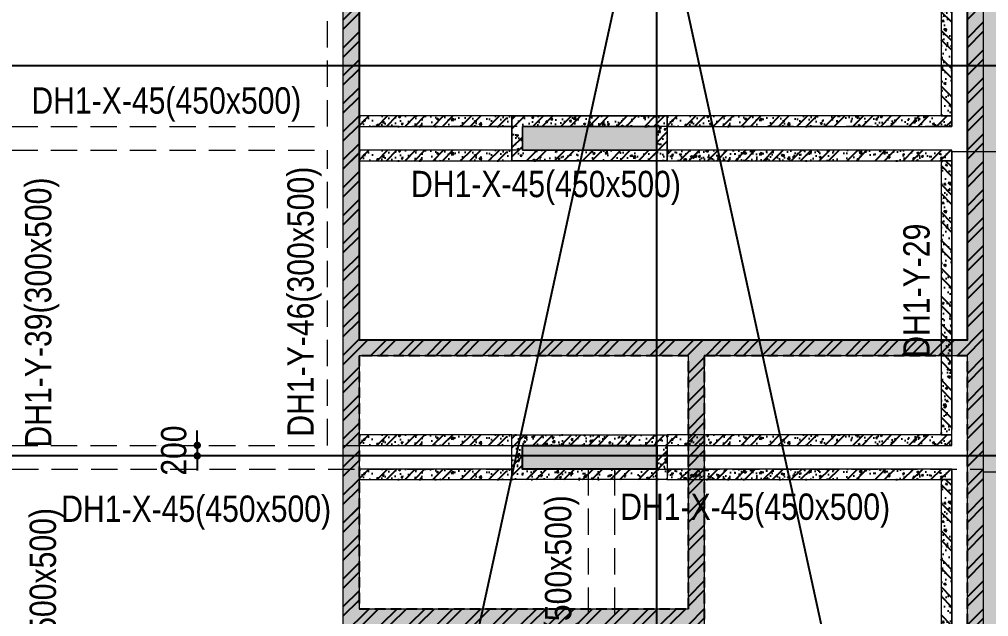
# Model space of a CAD drawing. Header units: millimetres. Extents: x 3718783 to 4027851, y 882487 to 1100782.
# Drawn here: x 3881629 to 3900030, y 1005246 to 1016578 of the extents above; entities that cross this region are included whole.
import ezdxf
from ezdxf.enums import TextEntityAlignment as Align

# ---------------------------------------------------------------- set-up
doc = ezdxf.new("R2010")
doc.units = ezdxf.units.MM
doc.header["$LTSCALE"] = 200
doc.header["$MEASUREMENT"] = 0
for name, pattern in [('CHG_XX_Cot_Ham 1$0$MB Ham 2$0$Core 1A$0$Hidden10.5', [1.5, 1, -0.5]), ('CHG_XX_Damsan_Ham 1$0$HIDDEN', [0.375, 0.25, -0.125]), ('CHG_XX_Luoi truc$0$MB_Luoi truc$0$Center101', [13, 10, -1, 1, -1]), ('DOT2', [0.125, 0, -0.125]), ('HIDDEN', [0.375, 0.25, -0.125])]:
    doc.linetypes.add(name, pattern=pattern)
doc.layers.get('Defpoints').update_dxf_attribs({"color": 14, "lineweight": 0})
for name, color, linetype, lineweight in [('CHG_XX_Cot_Ham 1$0$Ap0302_PC', 150, 'Continuous', 9), ('CHG_XX_Cot_Ham 1$0$Ap0302_PC @ 1', 150, 'Continuous', 9), ('CHG_XX_Cot_Ham 1$0$Ap0302_PC @ 150', 150, 'Continuous', 9), ('CHG_XX_Cot_Ham 1$0$Ap0311_H', 8, 'Continuous', 15), ('CHG_XX_Cot_Ham 1$0$NS-DuongBao', 3, 'Continuous', 18), ('CHG_XX_Cot_Ham 1$0$Start hatch', 8, 'Continuous', 25), ('CHG_XX_Cot_Ham 1$0$Start net bao', 3, 'Continuous', 18), ('CHG_XX_Damsan_Ham 1$0$DGIONG', 4, 'Continuous', 13), ('CHG_XX_Damsan_Ham 1$0$DMo', 254, 'CHG_XX_Damsan_Ham 1$0$HIDDEN', 9), ('CHG_XX_Damsan_Ham 1$0$Start hatch', 8, 'Continuous', 25), ('CHG_XX_Damsan_Ham 1$0$Start net bao', 3, 'Continuous', 18), ('Dim 200', 1, 'Continuous', 5), ('DMo', 254, 'HIDDEN', 9), ('MB_Luoi truc$0$Dim 300', 1, 'Continuous', 5), ('TEXT P Y', 2, 'Continuous', 15)]:
    doc.layers.add(name, color=color, linetype=linetype, lineweight=lineweight)
for name, color, linetype in [('CHG_XX_Cot_Ham 1$0$MB Ham 2$0$Concrete Line', 6, 'Continuous'), ('CHG_XX_Cot_Ham 1$0$MB Ham 2$0$Opening Hidden', 154, 'CHG_XX_Cot_Ham 1$0$MB Ham 2$0$Core 1A$0$Hidden10.5'), ('CHG_XX_Cot_Ham 1$0$mb_cot tang 1-3$0$Concrete Line', 6, 'Continuous'), ('CHG_XX_Damsan_Ham 1$0$GHI CHU', 7, 'Continuous'), ('CHG_XX_Luoi truc$0$Grid', 34, 'Continuous'), ('CHG_XX_Luoi truc$0$Grid Line', 251, 'CHG_XX_Luoi truc$0$MB_Luoi truc$0$Center101'), ('mb_cot tang 1-3$0$Concrete Line', 6, 'Continuous'), ('TEXT P X', 1, 'Continuous')]:
    doc.layers.add(name, color=color, linetype=linetype)
doc.styles.add('CHG_XX_Luoi truc$0$MB_Luoi truc$0$Grid A-F$0$VNI-HelveCB', font='VHELVCB_0.TTF')
doc.styles.add('MB_Luoi truc$0$Arial_C', font='arial.ttf', dxfattribs={"width": 0.85})
doc.styles.add('TTP-HelCon', font='VHELVCN_0.TTF')
doc.dimstyles.new('200', dxfattribs={"dimscale": 200, "dimtxt": 2.4, "dimasz": 0.7, "dimexe": 0.0003, "dimexo": 0, "dimgap": 1, "dimtad": 1, "dimdec": 0, "dimzin": 12, "dimdsep": 46, "dimtxsty": 'MB_Luoi truc$0$Arial_C', "dimblk": 'MB_Luoi truc$0$_Dot', "dimcen": 0.5, "dimclrd": 256, "dimclre": 8, "dimclrt": 1, "dimadec": 0, "dimazin": 0, "dimtfac": 1, "dimtdec": 0, "dimtix": 1, "dimtmove": 2, "dimatfit": 3, "dimldrblk": 'MB_Luoi truc$0$HTT Arrow 30', "dimfxl": 1, "dimtolj": 1, "dimtzin": 0, "dimlwe": -1, "dimarcsym": 0})

# ---------------------------------------------------------------- blocks, each defined once
blk = doc.blocks.new('*U401')
at = {"layer": 'CHG_XX_Luoi truc$0$Grid Line'}
blk.add_line((0, 0), (0, 608), dxfattribs=at)
at = {"layer": 'CHG_XX_Luoi truc$0$Grid', "lineweight": -2, "style": 'CHG_XX_Luoi truc$0$MB_Luoi truc$0$Grid A-F$0$VNI-HelveCB'}
for tag, p in [('GRIDSUB', (0, 617)), ('GRID', (0, -9))]:
    blk.add_attdef(tag, text='', height=5, dxfattribs=at).set_placement(p, align=Align.MIDDLE)
blk = doc.blocks.new('*U403')
at = {"layer": 'CHG_XX_Luoi truc$0$Grid Line'}
blk.add_line((0, 0), (0, 438), dxfattribs=at)
at = {"layer": 'CHG_XX_Luoi truc$0$Grid', "lineweight": -2, "style": 'CHG_XX_Luoi truc$0$MB_Luoi truc$0$Grid A-F$0$VNI-HelveCB'}
for tag, p in [('GRIDSUB', (0, 447)), ('GRID', (0, -9))]:
    blk.add_attdef(tag, text='', height=5, dxfattribs=at).set_placement(p, align=Align.MIDDLE)
blk = doc.blocks.new('CHG_XX_Luoi truc')
at = {"layer": 'CHG_XX_Luoi truc$0$Grid', "xscale": 300, "yscale": 300, "zscale": 300}
blk.add_blockref('*U401', (99550, -12747), dxfattribs=at)
at = {"layer": 'CHG_XX_Luoi truc$0$Grid', "xscale": 300.0000000000013, "yscale": 300.0000000000013, "zscale": 300.0000000000013, "rotation": 90}
for p in [(110703, 97650), (110703, 90250)]:
    blk.add_blockref('*U403', p, dxfattribs=at)
blk = doc.blocks.new('*U548')
at = {"layer": 'CHG_XX_Cot_Ham 1$0$Ap0302_PC @ 1'}
h = blk.add_hatch(color=256, dxfattribs=at)
h.dxf.hatch_style = 1
h.paths.add_polyline_path([(450, 0), (0, 0), (0, -2550), (450, -2550)])
at = {"layer": 'CHG_XX_Cot_Ham 1$0$Ap0302_PC @ 150'}
h = blk.add_hatch(color=256, dxfattribs=at)
h.dxf.hatch_style = 1
h.paths.add_polyline_path([(450, 0), (0, 0), (0, -2550), (450, -2550)])
blk = doc.blocks.new('CHG_XX_Cot_Ham 1$0$Block A_C450x2250')
at = {"layer": 'CHG_XX_Cot_Ham 1$0$Ap0302_PC'}
blk.add_lwpolyline([(450, -2550), (0, -2550), (0, 0), (450, 0)], close=True, dxfattribs=at)
blk.add_blockref('*U548', (0, 0), dxfattribs=at)
blk = doc.blocks.new('CHG_XX_Cot_Ham 1')
at = {"layer": 'CHG_XX_Cot_Ham 1$0$Ap0311_H'}
h = blk.add_hatch(color=256, dxfattribs=at)
h.dxf.hatch_style = 1
h.paths.add_polyline_path([(99639.2, 163400), (-10900, 163400), (-10900, 85450), (-300, 85450), (-300, 84050), (32350, 84050), (32350, -9000), (103575.5, -9000), (106050, -6022), (106050, 158254.3)])
h.paths.add_polyline_path([(99533.7, 163100), (105750, 158110.4), (105750, 90450), (105650, 90450), (105650, 90450), (105750, 90450), (105750, 13850), (105750, 13825.9), (105750, -5913.6), (103434.7, -8700), (93600, -8700), (32650, -8700), (32650, 84350), (0, 84350), (0, 85750), (-10600, 85750), (-10600, 163100), (93600, 163100)], flags=16)
at = {"layer": 'CHG_XX_Cot_Ham 1$0$Start hatch'}
h = blk.add_hatch(dxfattribs=at)
h.set_pattern_fill('AR-CONC', color=256, scale=50)
h.set_pattern_definition([(50, (-50, -50), (358.6301, -31.37607), [37.5, -412.5]), (355, (-50, -50), (-69.3757, 376.0961), [30, -330]), (100.45144, (-20.1, -52.6), (289.2544, 344.72), [31.8701, -350.57106]), (46.1842, (-50, 50), (533.6207, -82.7596), [56.25, -618.75]), (96.63564, (-5.53, 43.1), (467.331, 487.0593), [47.8052, -525.8569]), (351.18416, (-50, 50), (467.331, 487.0593), [45, -495]), (21, (3e-06, 25), (298.4535, -201.30945), [37.5, -412.5]), (326, (3e-06, 25), (121.6577, 362.575), [30, -330]), (71.45144, (24.87, 8.22), (420.1112, 161.2656), [31.8701, -350.57106]), (37.5, (-50, -50), (6.07993, 166.44693), [0, -326, 0, -335, 0, -331.25]), (7.5, (-50, -50), (131.53477, 197.20586), [0, -191, 0, -318.5, 0, -126.25]), (327.5, (-161.5, -50), (266.91122, -11.27744), [0, -125, 0, -390, 0, -517.5]), (317.5, (-211.5, -50), (291.5931, 50.0525), [0, -162.5, 0, -259, 0, -367.5])])
h.paths.add_polyline_path([(105750, 127475.9), (93600, 127475), (93600, 76300), (105750.8, 76300)])
h.paths.add_polyline_path([(93900, 107200), (93900, 112700), (105450.8, 112700), (105450.8, 107200)], flags=16)
h.paths.add_polyline_path([(101300.8, 106900), (101300.8, 99800), (93900, 99800), (93900, 106900)], flags=16)
h.paths.add_polyline_path([(93900, 113000), (93900, 118675), (105450.8, 118675), (105450.8, 113000)], flags=16)
h.paths.add_polyline_path([(101600.8, 106900), (105450.8, 106900), (105450.8, 92450), (93900, 92450), (93900, 99500), (101600.8, 99500)], flags=16)
h.paths.add_polyline_path([(93900, 118975), (93900, 122500), (95950, 122500), (95950, 118975)], flags=16)
h.paths.add_polyline_path([(96250, 118975), (96250, 127175), (105450.8, 127175), (105450.8, 118975)], flags=16)
h.paths.add_polyline_path([(100150.8, 92150), (100150.8, 87350), (93900, 87350), (93900, 92150)], flags=16)
h.paths.add_polyline_path([(93900, 122800), (93900, 127175), (95950, 127175), (95950, 122800)], flags=16)
h.paths.add_polyline_path([(100450.8, 92150), (105450.8, 92150), (105450.8, 81950), (100450.8, 81950)], flags=16)
h.paths.add_polyline_path([(100150.8, 87050), (100150.8, 81950), (93900, 81950), (93900, 87050)], flags=16)
h.paths.add_polyline_path([(105450.8, 81650), (105450.8, 76600), (93900, 76600), (93900, 81650)], flags=16)
h = blk.add_hatch(dxfattribs=at)
h.set_pattern_fill('ANSI32', color=256, scale=1000, style=0)
h.paths.add_polyline_path([(93600, 76300), (105750.8, 76300), (105750.8, 127475), (93600, 127475)])
h.paths.add_polyline_path([(93900, 107200), (93900, 112700), (105450.8, 112700), (105450.8, 107200)], flags=16)
h.paths.add_polyline_path([(101300.8, 106900), (101300.8, 99800), (93900, 99800), (93900, 106900)], flags=16)
h.paths.add_polyline_path([(93900, 113000), (93900, 118675), (105450.8, 118675), (105450.8, 113000)], flags=16)
h.paths.add_polyline_path([(101600.8, 106900), (105450.8, 106900), (105450.8, 92450), (93900, 92450), (93900, 99500), (101600.8, 99500)], flags=16)
h.paths.add_polyline_path([(93900, 118975), (93900, 122500), (95950, 122500), (95950, 118975)], flags=16)
h.paths.add_polyline_path([(96250, 118975), (96250, 127175), (105450.8, 127175), (105450.8, 118975)], flags=16)
h.paths.add_polyline_path([(100150.8, 92150), (100150.8, 87350), (93900, 87350), (93900, 92150)], flags=16)
h.paths.add_polyline_path([(93900, 122800), (93900, 127175), (95950, 127175), (95950, 122800)], flags=16)
h.paths.add_polyline_path([(100450.8, 92150), (105450.8, 92150), (105450.8, 81950), (100450.8, 81950)], flags=16)
h.paths.add_polyline_path([(100150.8, 87050), (100150.8, 81950), (93900, 81950), (93900, 87050)], flags=16)
h.paths.add_polyline_path([(105450.8, 81650), (105450.8, 76600), (93900, 76600), (93900, 81650)], flags=16)
h = blk.add_hatch(dxfattribs=at)
h.set_pattern_fill('AR-CONC', color=256, scale=50)
h.set_pattern_definition([(50, (-2213768.6, 562716.82), (358.63009, -31.376067), [37.5, -412.5]), (355, (-2213768.6, 562716.82), (-69.375667, 376.096067), [30, -330]), (100.451444, (-2213738.7, 562714.2), (289.254423, 344.719995), [31.870096, -350.571056]), (46.1842, (-2213768.6, 562816.8), (533.620665, -82.75964), [56.25, -618.75]), (96.635635, (-2213724.1, 562809.9), (467.33097, 487.0593), [47.80517, -525.85688]), (351.184164, (-2213768.6, 562816.8), (467.33097, 487.0593), [45, -495]), (21, (-2213718.6, 562791.82), (298.453526, -201.309445), [37.5, -412.5]), (326, (-2213718.6, 562791.82), (121.657666, 362.57502), [30, -330]), (71.451445, (-2213693.72, 562775.05), (420.11119, 161.265576), [31.870095, -350.571056]), (37.5, (-2213768.59, 562716.82), (6.079928, 166.446927), [0, -326, 0, -335, 0, -331.25]), (7.5, (-2213768.59, 562716.82), (131.534769, 197.205856), [0, -191, 0, -318.5, 0, -126.25]), (327.5, (-2213880.09, 562716.82), (266.911218, -11.277436), [0, -125, 0, -390, 0, -517.5]), (317.5, (-2213930.1, 562716.82), (291.593085, 50.052491), [0, -162.5, 0, -259, 0, -367.5])])
h.paths.add_polyline_path([(96800.8, 95850), (99750.8, 95850), (99750.8, 96700), (96800.8, 96700)])
h.paths.add_polyline_path([(97000.8, 96050), (99550.8, 96050), (99550.8, 96500), (97000.8, 96500)], flags=16)
h = blk.add_hatch(dxfattribs=at)
h.set_pattern_fill('ANSI32,_O', color=256, scale=1000)
h.set_pattern_definition([(45, (-2213768.6, 562716.82), (-265.16504, 265.16504), []), (45, (-2213591.8, 562716.82), (-265.16504, 265.16504), [])])
h.paths.add_polyline_path([(96800.8, 95850), (99750.8, 95850), (99750.8, 96700), (96800.8, 96700)])
h.paths.add_polyline_path([(97000.8, 96050), (99550.8, 96050), (99550.8, 96500), (97000.8, 96500)], flags=16)
h = blk.add_hatch(dxfattribs=at)
h.set_pattern_fill('AR-CONC', color=256, scale=50)
h.set_pattern_definition([(50, (0, 0), (358.6301, -31.37607), [37.5, -412.5]), (355, (0, 0), (-69.3757, 376.0961), [30, -330]), (100.45144, (29.9, -2.6), (289.2544, 344.72), [31.8701, -350.5711]), (46.1842, (0, 100), (533.6207, -82.7596), [56.25, -618.75]), (96.63564, (44.47, 93.1), (467.331, 487.0593), [47.8052, -525.8569]), (351.18416, (0, 100), (467.331, 487.0593), [45, -495]), (21, (50, 75), (298.4535, -201.30945), [37.5, -412.5]), (326, (50, 75), (121.6577, 362.575), [30, -330]), (71.45144, (74.87, 58.22), (420.1112, 161.2656), [31.8701, -350.5711]), (37.5, (0, 0), (6.07993, 166.44693), [0, -326, 0, -335, 0, -331.25]), (7.5, (0, 0), (131.53477, 197.20586), [0, -191, 0, -318.5, 0, -126.25]), (327.5, (-111.5, 0), (266.91122, -11.27744), [0, -125, 0, -390, 0, -517.5]), (317.5, (-161.5, 0), (291.5931, 50.0525), [0, -162.5, 0, -259, 0, -367.5])])
h.paths.add_polyline_path([(99550.8, 90000), (97000.8, 90000), (97000.8, 90450), (99550.8, 90450)], flags=16)
h.paths.add_polyline_path([(99750.8, 89800), (96800.8, 89800), (96800.8, 90650), (99750.8, 90650)])
h = blk.add_hatch(dxfattribs=at)
h.set_pattern_fill('ANSI32,_O', color=256, scale=1000)
h.set_pattern_definition([(45, (-2213768.6, 556666.82), (-265.16504, 265.16504), []), (45, (-2213591.8, 556666.82), (-265.16504, 265.16504), [])])
h.paths.add_polyline_path([(96800.8, 89800), (99750.8, 89800), (99750.8, 90650), (96800.8, 90650)])
h.paths.add_polyline_path([(97000.8, 90000), (99550.8, 90000), (99550.8, 90450), (97000.8, 90450)], flags=16)
at = {"layer": 'CHG_XX_Cot_Ham 1$0$Ap0302_PC'}
blk.add_lwpolyline([(105750, 90444), (105750, -5913.6), (103434.7, -8700), (32650, -8700), (32650, 84350), (0, 84350), (0, 85750), (-10600, 85750), (-10600, 163100), (99533.7, 163100), (105750, 158110.4), (105750, 127475.9)], dxfattribs=at)
at = {"layer": 'CHG_XX_Cot_Ham 1$0$MB Ham 2$0$Concrete Line'}
for points in [[(105450.8, 103200), (105450.8, 106900), (101600.8, 106900), (101600.8, 99500), (99750.8, 99500), (99750.8, 99300), (96800.8, 99300), (96800.8, 99500), (93900, 99500), (93900, 92450), (105450.8, 92450)], [(99550.8, 90000), (97000.8, 90000), (97000.8, 90450), (99550.8, 90450)]]:
    blk.add_lwpolyline(points, close=True, dxfattribs=at)
at = {"layer": 'CHG_XX_Cot_Ham 1$0$MB Ham 2$0$Opening Hidden'}
for points in [[(100150.8, 92150), (93900, 92150), (93900, 87350), (100150.8, 87350)], [(105450.8, 92150), (100450.8, 92150), (100450.8, 81950), (105450.8, 81950)]]:
    blk.add_lwpolyline(points, close=True, dxfattribs=at)
at = {"layer": 'CHG_XX_Cot_Ham 1$0$NS-DuongBao'}
for points in [[(93600, 127475), (105750.8, 127475), (105750.8, 76300), (93600, 76300)], [(105450.8, 92450), (105450.8, 106900), (101600.8, 106900), (101600.8, 99500), (93900, 99500), (93900, 92450)], [(96800.8, 96700), (99750.8, 96700), (99750.8, 95850), (96800.8, 95850)], [(99550.8, 96050), (97000.8, 96050), (97000.8, 96500), (99550.8, 96500)], [(100150.8, 92150), (93900, 92150), (93900, 87350), (100150.8, 87350)], [(105450.8, 92150), (100450.8, 92150), (100450.8, 81950), (105450.8, 81950)], [(99750.8, 89800), (96800.8, 89800), (96800.8, 90650), (99750.8, 90650)]]:
    blk.add_lwpolyline(points, close=True, dxfattribs=at)
at = {"layer": 'CHG_XX_Cot_Ham 1$0$Start net bao', "color": 1}
for points in [[(96800.8, 95850), (99750.8, 95850), (99750.8, 96700), (96800.8, 96700)], [(97000.8, 96500), (99550.8, 96500), (99550.8, 96050), (97000.8, 96050)]]:
    blk.add_lwpolyline(points, close=True, dxfattribs=at)
at = {"layer": 'CHG_XX_Cot_Ham 1$0$Ap0302_PC', "xscale": -1, "rotation": 90}
for p in [(97000, 96500), (97000, 90450)]:
    blk.add_blockref('CHG_XX_Cot_Ham 1$0$Block A_C450x2250', p, dxfattribs=at)
at = {"layer": 'CHG_XX_Cot_Ham 1$0$mb_cot tang 1-3$0$Concrete Line'}
blk.add_blockref('CHG_XX_Luoi truc', (0, 0), dxfattribs=at)
blk = doc.blocks.new('CHG_XX_Damsan_Ham 1', base_point=(3089256, -609981))
at = {"layer": 'CHG_XX_Damsan_Ham 1$0$Start hatch'}
h = blk.add_hatch(dxfattribs=at)
h.set_pattern_fill('AR-CONC', color=256, scale=50, angle=90)
h.set_pattern_definition([(140, (0, -22050), (31.37607, 358.6301), [37.5, -412.5]), (85, (0, -22050), (-376.0961, -69.3757), [30, -330]), (190.45144, (2.6, -22020.1), (-344.72, 289.2544), [31.8701, -350.57106]), (136.1842, (-100, -22050), (82.7596, 533.6207), [56.25, -618.75]), (186.63564, (-93.1, -22005.53), (-487.0593, 467.331), [47.8052, -525.8569]), (81.18416, (-100, -22050), (-487.0593, 467.331), [45, -495]), (111, (-75, -22000), (201.30945, 298.4535), [37.5, -412.5]), (56, (-75, -22000), (-362.575, 121.6577), [30, -330]), (161.45144, (-58.22, -21975.13), (-161.2656, 420.1112), [31.8701, -350.57106]), (127.5, (0, -22050), (-166.44693, 6.07993), [0, -326, 0, -335, 0, -331.25]), (97.5, (0, -22050), (-197.20586, 131.53477), [0, -191, 0, -318.5, 0, -126.25]), (57.5, (-7e-15, -22161.5), (11.27744, 266.91122), [0, -125, 0, -390, 0, -517.5]), (47.5, (-1e-14, -22211.5), (-50.0525, 291.5931), [0, -162.5, 0, -259, 0, -367.5])])
h.paths.add_polyline_path([(105150, 96700), (105151, 99300), (104951, 99300), (104951, 96700)])
h = blk.add_hatch(dxfattribs=at)
h.set_pattern_fill('ANSI32', color=256, scale=1000, angle=90, style=0)
h.set_pattern_definition([(135, (0, -22050), (-265.165, -265.165), []), (135, (1e-14, -21873.22), (-265.165, -265.165), [])])
h.paths.add_polyline_path([(105150, 96700), (105151, 99300), (104951, 99300), (104951, 96700)])
h = blk.add_hatch(dxfattribs=at)
h.set_pattern_fill('ANSI32', color=256, scale=1000, style=0)
h.set_pattern_definition([(45, (-94.4, 83682.12), (-265.165, 265.165), []), (45, (82.4, 83682.12), (-265.165, 265.165), [])])
h.paths.add_polyline_path([(93901, 96500), (96706, 96503), (96706, 96703), (93901, 96700)])
h = blk.add_hatch(dxfattribs=at)
h.set_pattern_fill('AR-CONC', color=256, scale=50)
h.set_pattern_definition([(50, (0.84, 84150), (358.6301, -31.3761), [37.5, -412.5]), (355, (0.84, 84150), (-69.3757, 376.096), [30, -330]), (100.45144, (30.73, 84147.4), (289.2544, 344.72), [31.8701, -350.571]), (46.1842, (0.84, 84250), (533.6207, -82.7596), [56.25, -618.75]), (96.63564, (45.3, 84243.1), (467.331, 487.0593), [47.8052, -525.857]), (351.18416, (0.84, 84250), (467.331, 487.0593), [45, -495]), (21, (50.84, 84225), (298.4535, -201.30945), [37.5, -412.5]), (326, (50.84, 84225), (121.6577, 362.575), [30, -330]), (71.45144, (75.7, 84208.22), (420.1112, 161.2656), [31.8701, -350.571]), (37.5, (0.84, 84150), (6.07993, 166.44693), [0, -326, 0, -335, 0, -331.25]), (7.5, (0.84, 84150), (131.53477, 197.20586), [0, -191, 0, -318.5, 0, -126.25]), (327.5, (-110.66, 84150), (266.91122, -11.27744), [0, -125, 0, -390, 0, -517.5]), (317.5, (-160.66, 84150), (291.5931, 50.0525), [0, -162.5, 0, -259, 0, -367.5])])
h.paths.add_polyline_path([(93901, 96500), (96802, 96500), (96802, 96700), (93901, 96700)])
h = blk.add_hatch(dxfattribs=at)
h.set_pattern_fill('AR-CONC', color=256, scale=50)
h.set_pattern_definition([(50, (5851.08, 84149.83), (358.6301, -31.3761), [37.5, -412.5]), (355, (5851.08, 84149.83), (-69.3757, 376.096), [30, -330]), (100.45144, (5880.96, 84147.2), (289.2544, 344.72), [31.8701, -350.571]), (46.1842, (5851.1, 84249.83), (533.6207, -82.7596), [56.25, -618.75]), (96.63564, (5895.55, 84242.93), (467.331, 487.0593), [47.8052, -525.857]), (351.18416, (5851.1, 84249.83), (467.331, 487.0593), [45, -495]), (21, (5901.08, 84224.83), (298.4535, -201.30945), [37.5, -412.5]), (326, (5901.08, 84224.83), (121.6577, 362.575), [30, -330]), (71.45144, (5925.95, 84208.05), (420.1112, 161.2656), [31.8701, -350.571]), (37.5, (5851.08, 84149.83), (6.07993, 166.44693), [0, -326, 0, -335, 0, -331.25]), (7.5, (5851.08, 84149.83), (131.53477, 197.20586), [0, -191, 0, -318.5, 0, -126.25]), (327.5, (5739.58, 84149.83), (266.91122, -11.27744), [0, -125, 0, -390, 0, -517.5]), (317.5, (5689.58, 84149.83), (291.5931, 50.0525), [0, -162.5, 0, -259, 0, -367.5])])
h.paths.add_polyline_path([(99751, 96500), (105151, 96500), (105151, 96700), (99751, 96700)])
h = blk.add_hatch(dxfattribs=at)
h.set_pattern_fill('ANSI32', color=256, scale=1000, style=0)
h.set_pattern_definition([(45, (5755.85, 83681.95), (-265.165, 265.165), []), (45, (5932.63, 83681.95), (-265.165, 265.165), [])])
h.paths.add_polyline_path([(99751, 96500), (105151, 96500), (105151, 96700), (99751, 96700)])
h = blk.add_hatch(dxfattribs=at)
h.set_pattern_fill('ANSI32', color=256, scale=1000, style=0)
h.set_pattern_definition([(45, (-94.4, 83032.12), (-265.165, 265.165), []), (45, (82.4, 83032.12), (-265.165, 265.165), [])])
h.paths.add_polyline_path([(93901, 95850), (96706, 95853), (96706, 96053), (93901, 96050)])
h = blk.add_hatch(dxfattribs=at)
h.set_pattern_fill('AR-CONC', color=256, scale=50)
h.set_pattern_definition([(50, (0.84, 83500), (358.6301, -31.3761), [37.5, -412.5]), (355, (0.84, 83500), (-69.3757, 376.096), [30, -330]), (100.45144, (30.73, 83497.4), (289.2544, 344.72), [31.8701, -350.571]), (46.1842, (0.84, 83600), (533.6207, -82.7596), [56.25, -618.75]), (96.63564, (45.3, 83593.1), (467.331, 487.0593), [47.8052, -525.857]), (351.18416, (0.84, 83600), (467.331, 487.0593), [45, -495]), (21, (50.84, 83575), (298.4535, -201.30945), [37.5, -412.5]), (326, (50.84, 83575), (121.6577, 362.575), [30, -330]), (71.45144, (75.7, 83558.22), (420.1112, 161.2656), [31.8701, -350.571]), (37.5, (0.84, 83500), (6.07993, 166.44693), [0, -326, 0, -335, 0, -331.25]), (7.5, (0.84, 83500), (131.53477, 197.20586), [0, -191, 0, -318.5, 0, -126.25]), (327.5, (-110.66, 83500), (266.91122, -11.27744), [0, -125, 0, -390, 0, -517.5]), (317.5, (-160.66, 83500), (291.5931, 50.0525), [0, -162.5, 0, -259, 0, -367.5])])
h.paths.add_polyline_path([(93901, 95850), (96802, 95850), (96802, 96050), (93901, 96050)])
h = blk.add_hatch(dxfattribs=at)
h.set_pattern_fill('AR-CONC', color=256, scale=50)
h.set_pattern_definition([(50, (5851.08, 83499.83), (358.6301, -31.3761), [37.5, -412.5]), (355, (5851.08, 83499.83), (-69.3757, 376.096), [30, -330]), (100.45144, (5880.96, 83497.2), (289.2544, 344.72), [31.8701, -350.571]), (46.1842, (5851.1, 83599.83), (533.6207, -82.7596), [56.25, -618.75]), (96.63564, (5895.55, 83592.93), (467.331, 487.0593), [47.8052, -525.857]), (351.18416, (5851.1, 83599.83), (467.331, 487.0593), [45, -495]), (21, (5901.08, 83574.83), (298.4535, -201.30945), [37.5, -412.5]), (326, (5901.08, 83574.83), (121.6577, 362.575), [30, -330]), (71.45144, (5925.95, 83558.05), (420.1112, 161.2656), [31.8701, -350.571]), (37.5, (5851.08, 83499.83), (6.07993, 166.44693), [0, -326, 0, -335, 0, -331.25]), (7.5, (5851.08, 83499.83), (131.53477, 197.20586), [0, -191, 0, -318.5, 0, -126.25]), (327.5, (5739.58, 83499.83), (266.91122, -11.27744), [0, -125, 0, -390, 0, -517.5]), (317.5, (5689.58, 83499.83), (291.5931, 50.0525), [0, -162.5, 0, -259, 0, -367.5])])
h.paths.add_polyline_path([(99751, 95850), (102652, 95850), (102652, 96050), (99751, 96050)])
h = blk.add_hatch(dxfattribs=at)
h.set_pattern_fill('AR-CONC', color=256, scale=50)
h.set_pattern_definition([(50, (0, -25500), (358.6301, -31.37607), [37.5, -412.5]), (355, (0, -25500), (-69.3757, 376.0961), [30, -330]), (100.45144, (29.9, -25502.6), (289.2544, 344.72), [31.8701, -350.57106]), (46.1842, (0, -25400), (533.6207, -82.7596), [56.25, -618.75]), (96.63564, (44.47, -25406.9), (467.331, 487.0593), [47.8052, -525.8569]), (351.18416, (0, -25400), (467.331, 487.0593), [45, -495]), (21, (50, -25425), (298.4535, -201.30945), [37.5, -412.5]), (326, (50, -25425), (121.6577, 362.575), [30, -330]), (71.45144, (74.87, -25441.78), (420.1112, 161.2656), [31.8701, -350.57106]), (37.5, (0, -25500), (6.07993, 166.44693), [0, -326, 0, -335, 0, -331.25]), (7.5, (0, -25500), (131.53477, 197.20586), [0, -191, 0, -318.5, 0, -126.25]), (327.5, (-111.5, -25500), (266.91122, -11.27744), [0, -125, 0, -390, 0, -517.5]), (317.5, (-161.5, -25500), (291.5931, 50.0525), [0, -162.5, 0, -259, 0, -367.5])])
h.paths.add_polyline_path([(99751, 95850), (105151, 95850), (105151, 96050), (99751, 96050)])
h = blk.add_hatch(dxfattribs=at)
h.set_pattern_fill('ANSI32', color=256, scale=1000, style=0)
h.set_pattern_definition([(45, (0, -25500), (-265.165, 265.165), []), (45, (176.78, -25500), (-265.165, 265.165), [])])
h.paths.add_polyline_path([(99751, 95850), (105151, 95850), (105151, 96050), (99751, 96050)])
h = blk.add_hatch(dxfattribs=at)
h.set_pattern_fill('AR-CONC', color=256, scale=50, angle=90)
h.set_pattern_definition([(140, (-0.84, -25500), (31.37607, 358.6301), [37.5, -412.5]), (85, (-0.84, -25500), (-376.0961, -69.3757), [30, -330]), (190.45144, (1.77, -25470.1), (-344.72, 289.2544), [31.8701, -350.57106]), (136.1842, (-100.84, -25500), (82.7596, 533.6207), [56.25, -618.75]), (186.63564, (-93.95, -25455.53), (-487.0593, 467.331), [47.8052, -525.8569]), (81.18416, (-100.84, -25500), (-487.0593, 467.331), [45, -495]), (111, (-75.84, -25450), (201.30945, 298.4535), [37.5, -412.5]), (56, (-75.84, -25450), (-362.575, 121.6577), [30, -330]), (161.45144, (-59.07, -25425.13), (-161.2656, 420.1112), [31.8701, -350.57106]), (127.5, (-0.84, -25500), (-166.44693, 6.07993), [0, -326, 0, -335, 0, -331.25]), (97.5, (-0.84, -25500), (-197.20586, 131.53477), [0, -191, 0, -318.5, 0, -126.25]), (57.5, (-0.84, -25611.5), (11.27744, 266.91122), [0, -125, 0, -390, 0, -517.5]), (47.5, (-0.84, -25661.5), (-50.0525, 291.5931), [0, -162.5, 0, -259, 0, -367.5])])
h.paths.add_polyline_path([(105151, 90650), (105150, 95850), (104950, 95850), (104950, 90650)])
h = blk.add_hatch(dxfattribs=at)
h.set_pattern_fill('ANSI32', color=256, scale=1000, angle=90, style=0)
h.set_pattern_definition([(135, (-0.84, -25500), (-265.165, -265.165), []), (135, (-0.84, -25323.22), (-265.165, -265.165), [])])
h.paths.add_polyline_path([(105149, 90650), (105150, 95850), (104950, 95850), (104950, 90650)])
h = blk.add_hatch(dxfattribs=at)
h.set_pattern_fill('ANSI32', color=256, scale=1000, style=0)
h.set_pattern_definition([(45, (-95.23, 77632.12), (-265.165, 265.165), []), (45, (81.55, 77632.12), (-265.165, 265.165), [])])
h.paths.add_polyline_path([(93900, 90450), (96706, 90453), (96706, 90653), (93900, 90650)])
h = blk.add_hatch(dxfattribs=at)
h.set_pattern_fill('AR-CONC', color=256, scale=50)
h.set_pattern_definition([(50, (2e-06, 78100), (358.6301, -31.3761), [37.5, -412.5]), (355, (2e-06, 78100), (-69.3757, 376.096), [30, -330]), (100.45144, (29.9, 78097.4), (289.2544, 344.72), [31.8701, -350.571]), (46.1842, (2e-06, 78200), (533.6207, -82.7596), [56.25, -618.75]), (96.63564, (44.47, 78193.1), (467.331, 487.0593), [47.8052, -525.857]), (351.18416, (2e-06, 78200), (467.331, 487.0593), [45, -495]), (21, (50, 78175), (298.4535, -201.30945), [37.5, -412.5]), (326, (50, 78175), (121.6577, 362.575), [30, -330]), (71.45144, (74.87, 78158.23), (420.1112, 161.2656), [31.8701, -350.571]), (37.5, (2e-06, 78100), (6.07993, 166.44693), [0, -326, 0, -335, 0, -331.25]), (7.5, (2e-06, 78100), (131.53477, 197.20586), [0, -191, 0, -318.5, 0, -126.25]), (327.5, (-111.5, 78100), (266.91122, -11.27744), [0, -125, 0, -390, 0, -517.5]), (317.5, (-161.5, 78100), (291.5931, 50.0525), [0, -162.5, 0, -259, 0, -367.5])])
h.paths.add_polyline_path([(93900, 90450), (96801, 90450), (96801, 90650), (93900, 90650)])
h = blk.add_hatch(dxfattribs=at)
h.set_pattern_fill('AR-CONC', color=256, scale=50)
h.set_pattern_definition([(50, (5851.08, 78100), (358.6301, -31.3761), [37.5, -412.5]), (355, (5851.08, 78100), (-69.3757, 376.096), [30, -330]), (100.45144, (5880.96, 78097.4), (289.2544, 344.72), [31.8701, -350.571]), (46.1842, (5851.1, 78200), (533.6207, -82.7596), [56.25, -618.75]), (96.63564, (5895.55, 78193.1), (467.331, 487.0593), [47.8052, -525.857]), (351.18416, (5851.1, 78200), (467.331, 487.0593), [45, -495]), (21, (5901.08, 78175), (298.4535, -201.30945), [37.5, -412.5]), (326, (5901.08, 78175), (121.6577, 362.575), [30, -330]), (71.45144, (5925.95, 78158.23), (420.1112, 161.2656), [31.8701, -350.571]), (37.5, (5851.08, 78100), (6.07993, 166.44693), [0, -326, 0, -335, 0, -331.25]), (7.5, (5851.08, 78100), (131.53477, 197.20586), [0, -191, 0, -318.5, 0, -126.25]), (327.5, (5739.58, 78100), (266.91122, -11.27744), [0, -125, 0, -390, 0, -517.5]), (317.5, (5689.58, 78100), (291.5931, 50.0525), [0, -162.5, 0, -259, 0, -367.5])])
h.paths.add_polyline_path([(99751, 90450), (105151, 90450), (105151, 90650), (99751, 90650)])
h = blk.add_hatch(dxfattribs=at)
h.set_pattern_fill('ANSI32', color=256, scale=1000, style=0)
h.set_pattern_definition([(45, (5755.85, 77632.12), (-265.165, 265.165), []), (45, (5932.63, 77632.12), (-265.165, 265.165), [])])
h.paths.add_polyline_path([(99751, 90450), (105151, 90450), (105151, 90650), (99751, 90650)])
h = blk.add_hatch(dxfattribs=at)
h.set_pattern_fill('ANSI32', color=256, scale=1000, style=0)
h.set_pattern_definition([(45, (-95.23, 76982.12), (-265.165, 265.165), []), (45, (81.55, 76982.12), (-265.165, 265.165), [])])
h.paths.add_polyline_path([(93900, 89800), (96706, 89803), (96706, 90003), (93900, 90000)])
h = blk.add_hatch(dxfattribs=at)
h.set_pattern_fill('AR-CONC', color=256, scale=50)
h.set_pattern_definition([(50, (2e-06, 77450), (358.6301, -31.3761), [37.5, -412.5]), (355, (2e-06, 77450), (-69.3757, 376.096), [30, -330]), (100.45144, (29.9, 77447.4), (289.2544, 344.72), [31.8701, -350.571]), (46.1842, (2e-06, 77550), (533.6207, -82.7596), [56.25, -618.75]), (96.63564, (44.47, 77543.1), (467.331, 487.0593), [47.8052, -525.857]), (351.18416, (2e-06, 77550), (467.331, 487.0593), [45, -495]), (21, (50, 77525), (298.4535, -201.30945), [37.5, -412.5]), (326, (50, 77525), (121.6577, 362.575), [30, -330]), (71.45144, (74.87, 77508.23), (420.1112, 161.2656), [31.8701, -350.571]), (37.5, (2e-06, 77450), (6.07993, 166.44693), [0, -326, 0, -335, 0, -331.25]), (7.5, (2e-06, 77450), (131.53477, 197.20586), [0, -191, 0, -318.5, 0, -126.25]), (327.5, (-111.5, 77450), (266.91122, -11.27744), [0, -125, 0, -390, 0, -517.5]), (317.5, (-161.5, 77450), (291.5931, 50.0525), [0, -162.5, 0, -259, 0, -367.5])])
h.paths.add_polyline_path([(93900, 89800), (96801, 89800), (96801, 90000), (93900, 90000)])
h = blk.add_hatch(dxfattribs=at)
h.set_pattern_fill('AR-CONC', color=256, scale=50)
h.set_pattern_definition([(50, (5851.08, 77450), (358.6301, -31.3761), [37.5, -412.5]), (355, (5851.08, 77450), (-69.3757, 376.096), [30, -330]), (100.45144, (5880.96, 77447.4), (289.2544, 344.72), [31.8701, -350.571]), (46.1842, (5851.1, 77550), (533.6207, -82.7596), [56.25, -618.75]), (96.63564, (5895.55, 77543.1), (467.331, 487.0593), [47.8052, -525.857]), (351.18416, (5851.1, 77550), (467.331, 487.0593), [45, -495]), (21, (5901.08, 77525), (298.4535, -201.30945), [37.5, -412.5]), (326, (5901.08, 77525), (121.6577, 362.575), [30, -330]), (71.45144, (5925.95, 77508.23), (420.1112, 161.2656), [31.8701, -350.571]), (37.5, (5851.08, 77450), (6.07993, 166.44693), [0, -326, 0, -335, 0, -331.25]), (7.5, (5851.08, 77450), (131.53477, 197.20586), [0, -191, 0, -318.5, 0, -126.25]), (327.5, (5739.58, 77450), (266.91122, -11.27744), [0, -125, 0, -390, 0, -517.5]), (317.5, (5689.58, 77450), (291.5931, 50.0525), [0, -162.5, 0, -259, 0, -367.5])])
h.paths.add_polyline_path([(99751, 89800), (102652, 89800), (102652, 90000), (99751, 90000)])
h = blk.add_hatch(dxfattribs=at)
h.set_pattern_fill('AR-CONC', color=256, scale=50)
h.set_pattern_definition([(50, (0, -31549.83), (358.6301, -31.37607), [37.5, -412.5]), (355, (0, -31549.83), (-69.3757, 376.0961), [30, -330]), (100.45144, (29.9, -31552.44), (289.2544, 344.72), [31.8701, -350.57106]), (46.1842, (0, -31449.83), (533.6207, -82.7596), [56.25, -618.75]), (96.63564, (44.47, -31456.7), (467.331, 487.0593), [47.8052, -525.8569]), (351.18416, (0, -31449.83), (467.331, 487.0593), [45, -495]), (21, (50, -31474.83), (298.4535, -201.30945), [37.5, -412.5]), (326, (50, -31474.83), (121.6577, 362.575), [30, -330]), (71.45144, (74.87, -31491.6), (420.1112, 161.2656), [31.8701, -350.57106]), (37.5, (0, -31549.83), (6.07993, 166.44693), [0, -326, 0, -335, 0, -331.25]), (7.5, (0, -31549.83), (131.53477, 197.20586), [0, -191, 0, -318.5, 0, -126.25]), (327.5, (-111.5, -31549.83), (266.91122, -11.27744), [0, -125, 0, -390, 0, -517.5]), (317.5, (-161.5, -31549.83), (291.5931, 50.0525), [0, -162.5, 0, -259, 0, -367.5])])
h.paths.add_polyline_path([(99751, 89800), (105151, 89800), (105151, 90000), (99751, 90000)])
h = blk.add_hatch(dxfattribs=at)
h.set_pattern_fill('ANSI32', color=256, scale=1000, style=0)
h.set_pattern_definition([(45, (0, -31549.83), (-265.165, 265.165), []), (45, (176.78, -31549.83), (-265.165, 265.165), [])])
h.paths.add_polyline_path([(99751, 89800), (105151, 89800), (105151, 90000), (99751, 90000)])
h = blk.add_hatch(dxfattribs=at)
h.set_pattern_fill('AR-CONC', color=256, scale=50, angle=90)
h.set_pattern_definition([(140, (-0.84, -31549.9), (31.37607, 358.6301), [37.5, -412.5]), (85, (-0.84, -31549.9), (-376.0961, -69.3757), [30, -330]), (190.45144, (1.77, -31520), (-344.72, 289.2544), [31.8701, -350.57106]), (136.1842, (-100.84, -31549.9), (82.7596, 533.6207), [56.25, -618.75]), (186.63564, (-93.95, -31505.43), (-487.0593, 467.331), [47.8052, -525.8569]), (81.18416, (-100.84, -31549.9), (-487.0593, 467.331), [45, -495]), (111, (-75.84, -31499.9), (201.30945, 298.4535), [37.5, -412.5]), (56, (-75.84, -31499.9), (-362.575, 121.6577), [30, -330]), (161.45144, (-59.07, -31475.02), (-161.2656, 420.1112), [31.8701, -350.57106]), (127.5, (-0.84, -31549.9), (-166.44693, 6.07993), [0, -326, 0, -335, 0, -331.25]), (97.5, (-0.84, -31549.9), (-197.20586, 131.53477), [0, -191, 0, -318.5, 0, -126.25]), (57.5, (-0.84, -31661.4), (11.27744, 266.91122), [0, -125, 0, -390, 0, -517.5]), (47.5, (-0.84, -31711.4), (-50.0525, 291.5931), [0, -162.5, 0, -259, 0, -367.5])])
h.paths.add_polyline_path([(105151, 84150), (105150, 89800), (104950, 89800), (104950, 84150)])
h = blk.add_hatch(dxfattribs=at)
h.set_pattern_fill('ANSI32', color=256, scale=1000, angle=90, style=0)
h.set_pattern_definition([(135, (-0.84, -31549.9), (-265.165, -265.165), []), (135, (-0.84, -31373.1), (-265.165, -265.165), [])])
h.paths.add_polyline_path([(105149, 84150), (105150, 89800), (104950, 89800), (104950, 84150)])
at = {"layer": 'CHG_XX_Damsan_Ham 1$0$DMo', "ltscale": 10}
for p, q in [((93300, 96500), (93300, 99500)), ((87300, 96500), (93300, 96500)), ((105150, 96500), (93900, 96500)), ((87300, 96050), (93300, 96050)), ((93300, 90450), (93300, 96050)), ((105151, 96050), (93901, 96050)), ((87300, 90450), (93300, 90450)), ((93598, 90450), (99550, 90450)), ((99550, 90450), (105149, 90450)), ((87312, 90000), (98250, 90000)), ((98250, 90000), (98250, 83950)), ((98750, 90000), (98750, 83950)), ((98750, 90000), (105750, 90000))]:
    blk.add_line(p, q, dxfattribs=at)
at = {"layer": 'CHG_XX_Damsan_Ham 1$0$DMo', "linetype": 'Continuous', "ltscale": 10}
for p, q in [((105150, 99475), (105150, 96500)), ((105149, 96025), (105149, 90450)), ((105150, 96025), (105150, 90750)), ((105149, 89975), (105149, 84400)), ((105150, 89975), (105150, 84700))]:
    blk.add_line(p, q, dxfattribs=at)
at = {"layer": 'CHG_XX_Damsan_Ham 1$0$GHI CHU'}
for p, q in [((93900, 76600), (104951, 127175)), ((93927, 127175), (104950, 76600))]:
    blk.add_line(p, q, dxfattribs=at)
at = {"layer": 'CHG_XX_Damsan_Ham 1$0$Start net bao', "color": 1}
for points in [[(105150, 96700), (105151, 99300), (104951, 99300), (104951, 96700)], [(93901, 96500), (96802, 96500), (96802, 96700), (93901, 96700)], [(99751, 96500), (105151, 96500), (105151, 96700), (99751, 96700)], [(93901, 95850), (96802, 95850), (96802, 96050), (93901, 96050)], [(99751, 95850), (105151, 95850), (105151, 96050), (99751, 96050)], [(105151, 90650), (105150, 95850), (104950, 95850), (104950, 90650)], [(93900, 90450), (96801, 90450), (96801, 90650), (93900, 90650)], [(99751, 90450), (105151, 90450), (105151, 90650), (99751, 90650)], [(93900, 89800), (96801, 89800), (96801, 90000), (93900, 90000)], [(99751, 89800), (105151, 89800), (105151, 90000), (99751, 90000)], [(105151, 84150), (105150, 89800), (104950, 89800), (104950, 84150)]]:
    blk.add_lwpolyline(points, close=True, dxfattribs=at)
at = {"layer": 'CHG_XX_Damsan_Ham 1$0$DGIONG'}
blk.add_blockref('CHG_XX_Cot_Ham 1', (0, 0), dxfattribs=at)
blk = doc.blocks.new('MB_Luoi truc$0$_Dot')
at = {"color": 0, "linetype": 'ByBlock', "lineweight": -2}
blk.add_line((-0.5, 0), (-1, 0), dxfattribs=at)
at = {"color": 0, "linetype": 'ByBlock', "const_width": 0.5}
blk.add_lwpolyline([(-0.25, 0, 1), (0.25, 0, 1)], format="xyb", close=True, dxfattribs=at)
blk = doc.blocks.new('*D29')
at = {"layer": 'Defpoints', "color": 0, "transparency": 16777216}
for p in [(3883973, 1008496), (3883973, 1008296), (3885006, 1008296)]:
    blk.add_point(p, dxfattribs=at)
at = {"layer": 'MB_Luoi truc$0$Dim 300', "lineweight": -2, "transparency": 16777216}
for p, q in [((3885006, 1008636), (3885006, 1008776)), ((3885006, 1008496), (3885006, 1008296)), ((3885006, 1008156), (3885006, 1008016))]:
    blk.add_line(p, q, dxfattribs=at)
at = {"layer": 'MB_Luoi truc$0$Dim 300', "color": 8, "linetype": 'DOT2', "transparency": 16777216}
for p, q in [((3883973, 1008496), (3885006, 1008496)), ((3883973, 1008296), (3885006, 1008296))]:
    blk.add_line(p, q, dxfattribs=at)
at = {"layer": 'MB_Luoi truc$0$Dim 300', "lineweight": -2, "transparency": 16777216, "xscale": 140, "yscale": 140, "zscale": 140}
for p, rotation in [((3885006, 1008496), 270), ((3885006, 1008296), 90)]:
    blk.add_blockref('MB_Luoi truc$0$_Dot', p, dxfattribs=dict(at, rotation=rotation))
at = {"layer": 'MB_Luoi truc$0$Dim 300', "color": 1, "transparency": 16777216, "insert": (3884561, 1008396), "char_height": 480, "attachment_point": 5, "rotation": 90, "style": 'MB_Luoi truc$0$Arial_C'}
blk.add_mtext('\\A1;200', dxfattribs=at)
blk = doc.blocks.new('MB_Luoi truc$0$HTT Arrow 30')
blk.add_hatch(color=256).paths.add_polyline_path([(-2.5, 0.375), (-2.5, -0.375), (0, 0)])
at = {"color": 0, "linetype": 'ByBlock', "lineweight": -2}
for p, q in [((0, 0), (-2.5, 0.375)), ((-2.5, -0.375), (-2.5, 0.375)), ((0, 0), (-2.5, -0.375))]:
    blk.add_line(p, q, dxfattribs=at)
blk = doc.blocks.new('*D258')
at = {"layer": 'Defpoints', "color": 0, "transparency": 16777216}
for p in [(3899929, 1007996), (3902034, 1007996), (3899929, 1002396)]:
    blk.add_point(p, dxfattribs=at)
at = {"layer": 'Dim 200', "color": 8, "transparency": 16777216}
for p, q in [((3899929, 1007996), (3902034, 1007996)), ((3899929, 1002396), (3902034, 1002396))]:
    blk.add_line(p, q, dxfattribs=at)
at = {"layer": 'Dim 200', "lineweight": -2, "transparency": 16777216}
blk.add_line((3902034, 1002536), (3902034, 1007856), dxfattribs=at)
at = {"layer": 'Dim 200', "lineweight": -2, "transparency": 16777216, "xscale": 140, "yscale": 140, "zscale": 140}
for p, rotation in [((3902034, 1007996), 90), ((3902034, 1002396), 270)]:
    blk.add_blockref('MB_Luoi truc$0$_Dot', p, dxfattribs=dict(at, rotation=rotation))
at = {"layer": 'Dim 200', "color": 1, "transparency": 16777216, "insert": (3901589, 1005196), "char_height": 480, "attachment_point": 5, "rotation": 90, "style": 'MB_Luoi truc$0$Arial_C'}
blk.add_mtext('\\A1;5600', dxfattribs=at)
blk = doc.blocks.new('*D259')
at = {"layer": 'Defpoints', "color": 0, "transparency": 16777216}
for p in [(3899929, 1008296), (3902034, 1008296), (3899929, 1007996)]:
    blk.add_point(p, dxfattribs=at)
at = {"layer": 'Dim 200', "lineweight": -2, "transparency": 16777216}
for p, q in [((3902034, 1008436), (3902034, 1008576)), ((3902034, 1007996), (3902034, 1008296)), ((3902034, 1007856), (3902034, 1007716))]:
    blk.add_line(p, q, dxfattribs=at)
at = {"layer": 'Dim 200', "color": 8, "transparency": 16777216}
for p, q in [((3899929, 1008296), (3902034, 1008296)), ((3899929, 1007996), (3902034, 1007996))]:
    blk.add_line(p, q, dxfattribs=at)
at = {"layer": 'Dim 200', "lineweight": -2, "transparency": 16777216, "xscale": 140, "yscale": 140, "zscale": 140}
for p, rotation in [((3902034, 1008296), 270), ((3902034, 1007996), 90)]:
    blk.add_blockref('MB_Luoi truc$0$_Dot', p, dxfattribs=dict(at, rotation=rotation))
at = {"layer": 'Dim 200', "color": 1, "transparency": 16777216, "insert": (3901589, 1008146), "char_height": 480, "attachment_point": 5, "rotation": 90, "style": 'MB_Luoi truc$0$Arial_C'}
blk.add_mtext('\\A1;300', dxfattribs=at)
blk = doc.blocks.new('*D260')
at = {"layer": 'Defpoints', "color": 0, "transparency": 16777216}
for p in [(3899329, 1014071), (3901434, 1014071), (3899329, 1008296)]:
    blk.add_point(p, dxfattribs=at)
at = {"layer": 'Dim 200', "color": 8, "transparency": 16777216}
for p, q in [((3899329, 1014071), (3901434, 1014071)), ((3899329, 1008296), (3901434, 1008296))]:
    blk.add_line(p, q, dxfattribs=at)
at = {"layer": 'Dim 200', "lineweight": -2, "transparency": 16777216}
blk.add_line((3901434, 1008436), (3901434, 1013931), dxfattribs=at)
at = {"layer": 'Dim 200', "lineweight": -2, "transparency": 16777216, "xscale": 140, "yscale": 140, "zscale": 140}
for p, rotation in [((3901434, 1014071), 90), ((3901434, 1008296), 270)]:
    blk.add_blockref('MB_Luoi truc$0$_Dot', p, dxfattribs=dict(at, rotation=rotation))
at = {"layer": 'Dim 200', "color": 1, "transparency": 16777216, "insert": (3900990, 1011183), "char_height": 480, "attachment_point": 5, "rotation": 90, "style": 'MB_Luoi truc$0$Arial_C'}
blk.add_mtext('\\A1;5775', dxfattribs=at)
blk = doc.blocks.new('*D261')
at = {"layer": 'Defpoints', "color": 0, "transparency": 16777216}
for p in [(3900229, 1015696), (3902034, 1015696), (3899329, 1014071)]:
    blk.add_point(p, dxfattribs=at)
at = {"layer": 'Dim 200', "color": 8, "transparency": 16777216}
for p, q in [((3900229, 1015696), (3902034, 1015696)), ((3899329, 1014071), (3902034, 1014071))]:
    blk.add_line(p, q, dxfattribs=at)
at = {"layer": 'Dim 200', "lineweight": -2, "transparency": 16777216}
blk.add_line((3902034, 1014211), (3902034, 1015556), dxfattribs=at)
at = {"layer": 'Dim 200', "lineweight": -2, "transparency": 16777216, "xscale": 140, "yscale": 140, "zscale": 140}
for p, rotation in [((3902034, 1015696), 90), ((3902034, 1014071), 270)]:
    blk.add_blockref('MB_Luoi truc$0$_Dot', p, dxfattribs=dict(at, rotation=rotation))
at = {"layer": 'Dim 200', "color": 1, "transparency": 16777216, "insert": (3901589, 1014883), "char_height": 480, "attachment_point": 5, "rotation": 90, "style": 'MB_Luoi truc$0$Arial_C'}
blk.add_mtext('\\A1;1625', dxfattribs=at)
blk = doc.blocks.new('*D262')
at = {"layer": 'Defpoints', "color": 0, "transparency": 16777216}
for p in [(3899329, 1017521), (3902034, 1017521), (3900229, 1015696)]:
    blk.add_point(p, dxfattribs=at)
at = {"layer": 'Dim 200', "color": 8, "transparency": 16777216}
for p, q in [((3899329, 1017521), (3902034, 1017521)), ((3900229, 1015696), (3902034, 1015696))]:
    blk.add_line(p, q, dxfattribs=at)
at = {"layer": 'Dim 200', "lineweight": -2, "transparency": 16777216}
blk.add_line((3902034, 1015836), (3902034, 1017381), dxfattribs=at)
at = {"layer": 'Dim 200', "lineweight": -2, "transparency": 16777216, "xscale": 140, "yscale": 140, "zscale": 140}
for p, rotation in [((3902034, 1017521), 90), ((3902034, 1015696), 270)]:
    blk.add_blockref('MB_Luoi truc$0$_Dot', p, dxfattribs=dict(at, rotation=rotation))
at = {"layer": 'Dim 200', "color": 1, "transparency": 16777216, "insert": (3901589, 1016608), "char_height": 480, "attachment_point": 5, "rotation": 90, "style": 'MB_Luoi truc$0$Arial_C'}
blk.add_mtext('\\A1;1825', dxfattribs=at)

msp = doc.modelspace()

# ---------------------------------------------------------------- block references
at = {"layer": 'DMo'}
msp.add_blockref('CHG_XX_Damsan_Ham 1', (6883434.59583, 308064.69934), dxfattribs=at)
at = {"layer": 'mb_cot tang 1-3$0$Concrete Line'}
msp.add_blockref('CHG_XX_Cot_Ham 1', (3794178.65102, 918045.71079), dxfattribs=at)
msp.add_blockref('CHG_XX_Cot_Ham 1', (3794178.65102, 918045.71079), dxfattribs=at)

# ---------------------------------------------------------------- texts
at = {"layer": 'TEXT P X', "style": 'TTP-HelCon'}
for p in [(3881856.10768, 1014789.49557), (3889063.81845, 1013205.00729), (3882422.55074, 1007043.43692), (3893035.4896, 1007081.67242)]:
    msp.add_text('DH1-X-45(450x500)', height=500, dxfattribs=at).set_placement(p)
at = {"layer": 'TEXT P Y', "style": 'TTP-HelCon'}
for s, p in [('DH1-Y-46(300x500)', (3887216.12168, 1008659.18639)), ('DH1-Y-29', (3898908.98628, 1010157.30834)), ('DH1-Y-45(500x500)', (3892106.32565, 1002423.34426)), ('DH1-Y-45(500x500)', (3882323.57508, 1002182.546))]:
    msp.add_text(s, height=500, rotation=90, dxfattribs=at).set_placement(p)
at = {"layer": 'TEXT P Y', "color": 5, "style": 'TTP-HelCon'}
msp.add_text('DH1-Y-39(300x500)', height=500, rotation=90, dxfattribs=at).set_placement((3882235.64888, 1008452.9335))

# ---------------------------------------------------------------- dimensions: what is measured, and where the dimension line sits
at = {"layer": 'Dim 200'}
for base, p1, p2, picture, middle in [((3902033.9165, 1017520.70222), (3900228.64745, 1015695.71079), (3899328.65102, 1017520.70222), '*D262', (3901588.84147, 1016608.20651)), ((3902033.9165, 1015695.71079), (3899328.65102, 1014070.70222), (3900228.64745, 1015695.71079), '*D261', (3901588.84147, 1014883.20651)), ((3901433.92007, 1014070.70222), (3899328.65102, 1008295.71079), (3899328.65102, 1014070.70222), '*D260', (3900989.8273, 1011183.20651)), ((3902033.9165, 1008295.71079), (3899928.65102, 1007995.7108), (3899928.65102, 1008295.71079), '*D259', (3901588.67776, 1008145.7108)), ((3902033.9165, 1007995.7108), (3899928.65102, 1002395.71079), (3899928.65102, 1007995.7108), '*D258', (3901588.84147, 1005195.7108))]:
    dim = msp.add_linear_dim(base=base, p1=p1, p2=p2, angle=90, dimstyle='200', override={"dimarcsym": 1}, dxfattribs=at)
    dim.commit()
    dim.dimension.update_dxf_attribs({"geometry": picture, "text_midpoint": middle})
at = {"layer": 'MB_Luoi truc$0$Dim 300'}
dim = msp.add_linear_dim(base=(3885005.7545, 1008295.71079), p1=(3883972.8915, 1008495.7108), p2=(3883972.8915, 1008295.71079), angle=90, dimstyle='200', dxfattribs=at)
dim.commit()
dim.dimension.update_dxf_attribs({"geometry": '*D29', "text_midpoint": (3884560.67947, 1008395.7108)})

doc.saveas('drawing.dxf')
